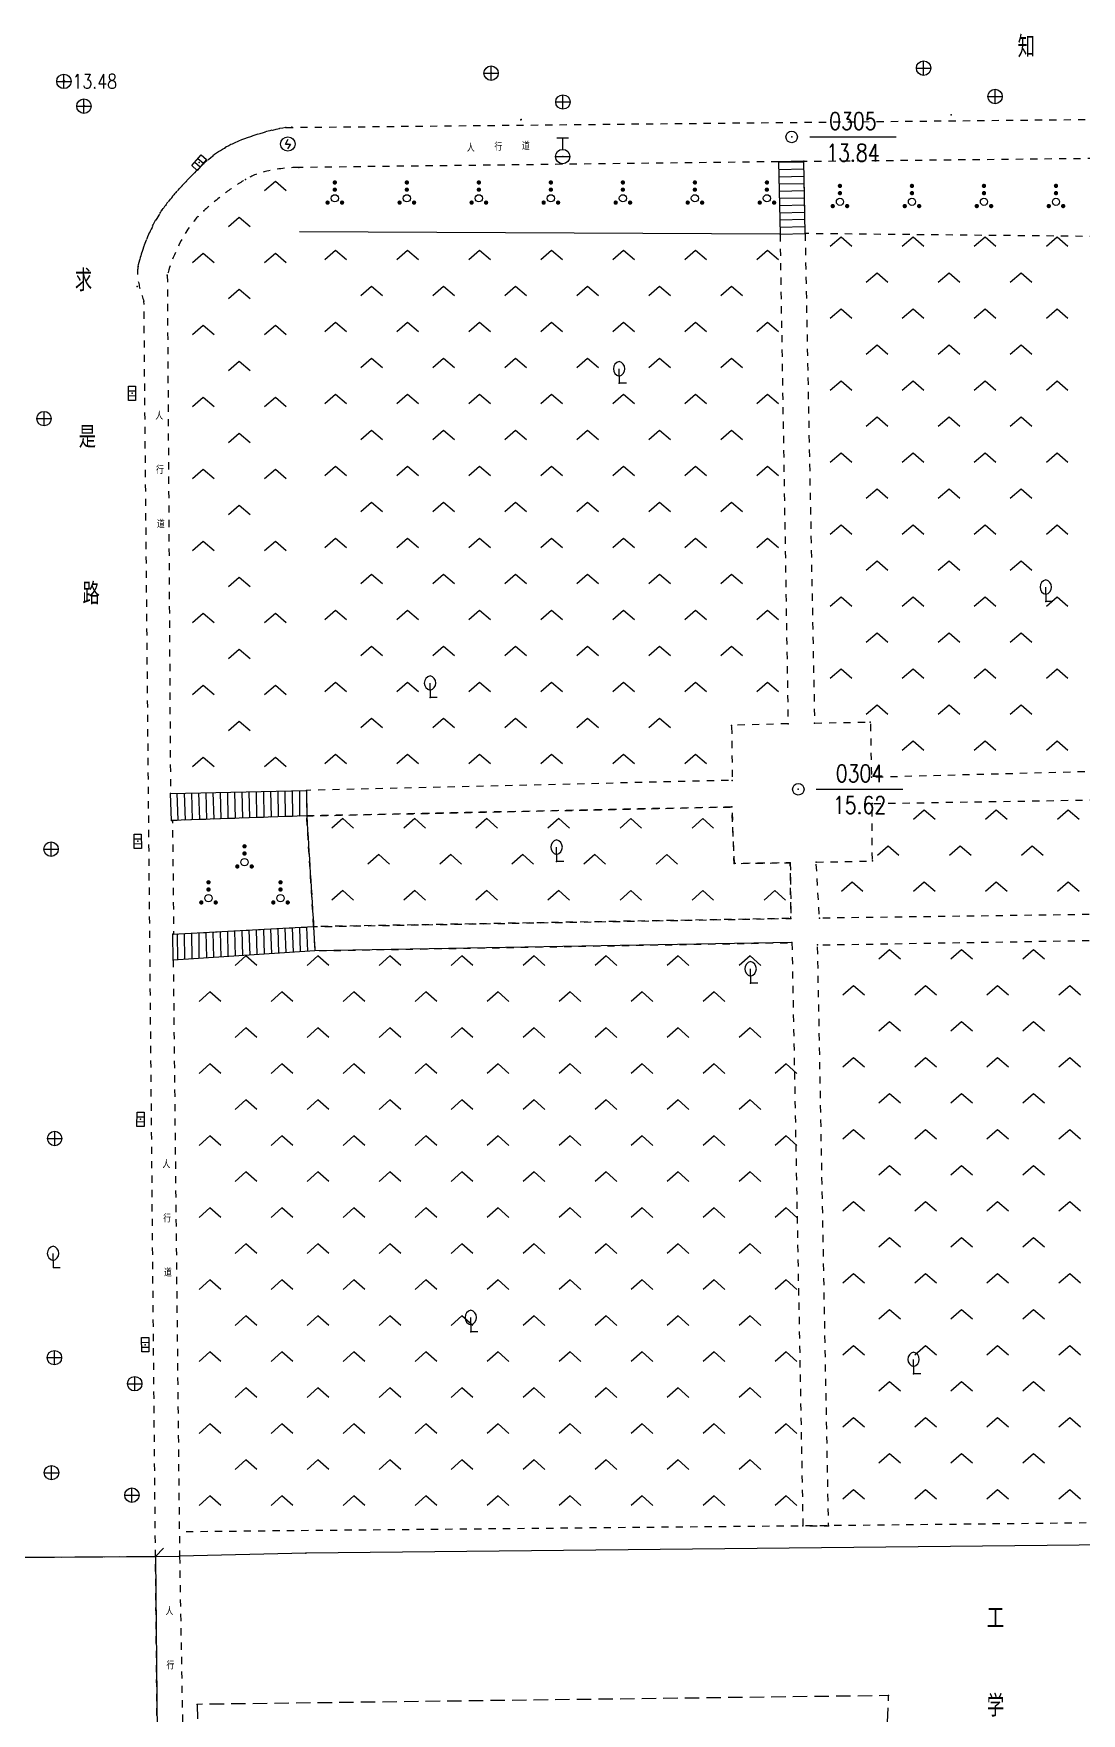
# Model space of a CAD drawing. Extents: x 940 to 2162, y 608 to 1562.
# Drawn here: x 1574.2 to 1646.9, y 1089.5 to 1206.2 of the extents above; entities that cross this region are included whole.
import ezdxf
from ezdxf.enums import TextEntityAlignment as Align

# ---------------------------------------------------------------- set-up
doc = ezdxf.new("R2010")
doc.units = 0
doc.header["$LTSCALE"] = 0.5
doc.header["$PDSIZE"] = 0.2
doc.linetypes.add('X5', pattern=[3, 2, -1])
doc.linetypes.add('X6', pattern=[2, 1, -1])
doc.layers.get('0').update_dxf_attribs({"linetype": 'CONTINUOUS'})
doc.layers.add('ASSIST', color=7, linetype='CONTINUOUS', plot=False)
for name, color, linetype in [('DLSS', 4, 'CONTINUOUS'), ('GCD', 1, 'CONTINUOUS'), ('GXYZ', 2, 'CONTINUOUS'), ('JMD', 6, 'CONTINUOUS'), ('KZD', 1, 'CONTINUOUS'), ('ZBTZ', 3, 'CONTINUOUS'), ('ZDH', 1, 'CONTINUOUS')]:
    doc.layers.add(name, color=color, linetype=linetype)
doc.styles.add('HZ', font='rs.shx', dxfattribs={"width": 0.8, "bigfont": 'hztxt.shx'})

# ---------------------------------------------------------------- blocks, each defined once
blk = doc.blocks.new('gc041')
for p, q in [((-1, 0.5), (1, 0.5)), ((-1, -0.5), (-1, 0.5)), ((-0.33, 0.5), (-0.33, -0.5)), ((0.33, 0.5), (0.33, -0.5)), ((1, 0.5), (1, -0.5)), ((1, -0.5), (-1, -0.5))]:
    blk.add_line(p, q)
blk = doc.blocks.new('gc050')
for p, q in [((-0.35, 0), (0.05, 0.69)), ((-0.35, 0), (0.35, 0)), ((0.35, 0), (-0.06, -0.69))]:
    blk.add_line(p, q)
blk.add_circle((0, 0), 1)
blk = doc.blocks.new('gc043')
for p, q in [((-1, 0), (1, 0)), ((0, -1), (0, 1))]:
    blk.add_line(p, q)
blk.add_circle((0, 0), 1)
blk = doc.blocks.new('gc133')
for p, q in [((-0.8, 2.6), (0.8, 2.6)), ((0, 1), (0, 2.6)), ((-1, 0), (1, 0))]:
    blk.add_line(p, q)
blk.add_circle((0, 0), 1)
blk = doc.blocks.new('gc143')
for p, q in [((0, 1), (0, 2)), ((0, 1), (0, 0)), ((1, 0), (0, 0))]:
    blk.add_line(p, q)
for centre, start, end in [((0.225, 2), 102.68038, 257.31962), ((-0.225, 2), 282.68038, 77.31962)]:
    blk.add_arc(centre, 1.025, start, end)
blk = doc.blocks.new('gc211')
for p, q in [((0, 0), (-1.5, -1.32)), ((1.5, -1.32), (0, 0))]:
    blk.add_line(p, q)
blk = doc.blocks.new('gc160')
at = {"const_width": 0.3}
for points in [[(-0.15, 2.2, 1), (0.15, 2.2, 1)], [(-0.15, 1.2, 1), (0.15, 1.2, 1)], [(-1.15, -0.6, 1), (-0.85, -0.6, 1)], [(0.85, -0.6, 1), (1.15, -0.6, 1)]]:
    blk.add_lwpolyline(points, format="xyb", close=True, dxfattribs=at)
blk.add_circle((0, 0), 0.5)
blk = doc.blocks.new('gc117')
blk.add_circle((0, 0), 0.8)
blk.add_point((0, 0))
blk = doc.blocks.new('GC200')
at = {"linetype": 'Continuous', "const_width": 0.2, "flags": 128}
blk.add_lwpolyline([(-0.1, 0, 1), (0.1, 0, 1)], format="xyb", close=True, dxfattribs=at)

msp = doc.modelspace()

# ---------------------------------------------------------------- linework, layer by layer
at = {"linetype": 'Continuous'}
msp.add_line((1626.83, 1143.03, 15.68), (1593.7, 1142.46, 15.68), dxfattribs=at)
at = {"layer": 'ASSIST', "linetype": 'Continuous', "flags": 128}
for points in [[(1625.89, 1197.26), (1626, 1192.22), (1627.74, 1192.27), (1627.66, 1197.29)], [(1583.68, 1153.38), (1593.12, 1153.6), (1593.14, 1151.83), (1583.75, 1151.51)], [(1583.85, 1143.61), (1593.62, 1144.14), (1593.7, 1142.46), (1583.87, 1141.82)], [(1571.63, 1100.33), (1582.64, 1100.41), (1582.98, 1063.44), (1571.98, 1063.31)]]:
    msp.add_lwpolyline(points, close=True, dxfattribs=at)
at = {"layer": 'DLSS', "linetype": 'X6'}
for p, q in [((1583.09, 1051.36, 9.79), (1581.84, 1187.58, 12.7)), ((1584.31, 1100.42, 10.29), (1585.02, 1060.29))]:
    msp.add_line(p, q, dxfattribs=at)
at = {"layer": 'DLSS', "linetype": 'X6', "flags": 128}
for points in [[(1591.7, 1199.64), (1694.48, 1200.67)], [(1625.89, 1197.26), (1592.59, 1196.86)], [(1627.74, 1192.27), (1628.4, 1158.28), (1632.27, 1158.35), (1632.35, 1154.53), (1657.99, 1155.2), (1656.87, 1191.98), (1627.74, 1192.27), (1627.66, 1197.29), (1656.72, 1197.6), (1656.87, 1191.98)], [(1626, 1192.22), (1626.56, 1158.23), (1622.64, 1158.12), (1622.68, 1154.3), (1593.12, 1153.6), (1593.14, 1151.83), (1622.65, 1152.45), (1622.82, 1148.53), (1626.71, 1148.57)], [(1583.46, 1189.39), (1583.68, 1153.38)], [(1628.51, 1148.62), (1632.41, 1148.7), (1632.4, 1152.69), (1658.04, 1153.11), (1658.16, 1149.18), (1654.32, 1149), (1654.23, 1145.07), (1628.74, 1144.73), (1628.51, 1148.62)], [(1593.14, 1151.83), (1593.62, 1144.14)], [(1626.71, 1148.57), (1626.76, 1144.71), (1593.62, 1144.14)], [(1593.62, 1144.14), (1593.7, 1142.46), (1626.83, 1143.03)], [(1626.83, 1143.03), (1627.59, 1102.52), (1629.37, 1102.54), (1628.61, 1142.87), (1654.25, 1143.29), (1654.49, 1139.43), (1658.43, 1139.28)], [(1583.87, 1141.82), (1584.31, 1100.42)], [(1653.26, 1102.79), (1627.59, 1102.52), (1584.29, 1102.11)]]:
    msp.add_lwpolyline(points, dxfattribs=at)
for points in [[(1591.7, 1199.64, 0.063402), (1588.18, 1198.59, 0.08788), (1585.97, 1197.11, 0.018855), (1584.03, 1195.1, 0.035252), (1583.11, 1193.91, 0.046153), (1582.04, 1191.93, 0.051007), (1581.43, 1189.98, 0.092437), (1581.42, 1189.1, 0.051454), (1581.84, 1187.58)], [(1581.43, 1189.98, -0.040619), (1582.23, 1192.37, -0.057688), (1583.11, 1193.91, -0.023738), (1584.31, 1195.39, -0.018855), (1585.97, 1197.11, -0.08788), (1588.18, 1198.59, -0.063402), (1591.7, 1199.64)], [(1592.59, 1196.86, 0.054142), (1590.37, 1196.61, 0.077076), (1588.9, 1196.03, 0.029153), (1587.57, 1195.15, 0.022923), (1585.99, 1193.85, 0.079967), (1584.6, 1192.11, 0.060308), (1583.46, 1189.39)]]:
    msp.add_lwpolyline(points, format="xyb", dxfattribs=at)
for points in [[(1593.14, 1151.83), (1583.82, 1151.51), (1583.9, 1143.62), (1593.62, 1144.14)], [(1622.65, 1152.45), (1593.14, 1151.83), (1593.62, 1144.14), (1626.76, 1144.71), (1626.71, 1148.57), (1622.82, 1148.53)]]:
    msp.add_lwpolyline(points, close=True, dxfattribs=at)
at = {"layer": 'JMD', "linetype": 'Continuous'}
for p, q in [((1625.89, 1197.26), (1626, 1192.22)), ((1625.89, 1197.22), (1627.66, 1197.26)), ((1627.74, 1192.27), (1627.66, 1197.29)), ((1625.9, 1196.72), (1627.67, 1196.76)), ((1625.91, 1196.22), (1627.67, 1196.26)), ((1625.92, 1195.72), (1627.68, 1195.76)), ((1625.94, 1195.22), (1627.69, 1195.26)), ((1625.95, 1194.72), (1627.7, 1194.76)), ((1625.96, 1194.22), (1627.7, 1194.26)), ((1625.97, 1193.72), (1627.71, 1193.76)), ((1625.98, 1193.22), (1627.72, 1193.27)), ((1625.99, 1192.72), (1627.73, 1192.77)), ((1626, 1192.22), (1627.74, 1192.27)), ((1583.68, 1153.38), (1593.12, 1153.6)), ((1584.13, 1153.4), (1584.2, 1151.53)), ((1584.63, 1153.41), (1584.69, 1151.54)), ((1585.13, 1153.42), (1585.19, 1151.56)), ((1585.63, 1153.43), (1585.69, 1151.58)), ((1586.13, 1153.44), (1586.18, 1151.59)), ((1586.63, 1153.45), (1586.68, 1151.61)), ((1587.13, 1153.46), (1587.18, 1151.63)), ((1587.63, 1153.47), (1587.67, 1151.64)), ((1588.13, 1153.49), (1588.17, 1151.66)), ((1588.63, 1153.5), (1588.67, 1151.68)), ((1589.13, 1153.51), (1589.17, 1151.69)), ((1589.63, 1153.52), (1589.66, 1151.71)), ((1590.13, 1153.53), (1590.16, 1151.73)), ((1590.63, 1153.54), (1590.66, 1151.74)), ((1591.13, 1153.55), (1591.15, 1151.76)), ((1591.63, 1153.57), (1591.65, 1151.78)), ((1592.13, 1153.58), (1592.15, 1151.79)), ((1592.63, 1153.59), (1592.64, 1151.81)), ((1593.12, 1153.6), (1593.14, 1151.83)), ((1593.14, 1151.83), (1583.75, 1151.51)), ((1583.85, 1143.61), (1593.62, 1144.14)), ((1584.14, 1143.63), (1584.16, 1141.84)), ((1584.64, 1143.66), (1584.66, 1141.87)), ((1585.14, 1143.68), (1585.16, 1141.9)), ((1585.64, 1143.71), (1585.66, 1141.94)), ((1586.13, 1143.74), (1586.17, 1141.97)), ((1586.63, 1143.76), (1586.67, 1142)), ((1587.13, 1143.79), (1587.17, 1142.03)), ((1587.63, 1143.82), (1587.67, 1142.07)), ((1588.13, 1143.84), (1588.17, 1142.1)), ((1588.63, 1143.87), (1588.68, 1142.13)), ((1589.13, 1143.9), (1589.18, 1142.16)), ((1589.63, 1143.92), (1589.68, 1142.2)), ((1590.13, 1143.95), (1590.18, 1142.23)), ((1590.63, 1143.98), (1590.69, 1142.26)), ((1591.13, 1144), (1591.19, 1142.3)), ((1591.63, 1144.03), (1591.69, 1142.33)), ((1592.13, 1144.06), (1592.19, 1142.36)), ((1592.63, 1144.08), (1592.69, 1142.39)), ((1593.12, 1144.11), (1593.2, 1142.43)), ((1593.62, 1144.14), (1593.7, 1142.46)), ((1593.7, 1142.46), (1583.87, 1141.82)), ((1582.64, 1100.41), (1583.2, 1100.98))]:
    msp.add_line(p, q, dxfattribs=at)
at = {"layer": 'JMD', "linetype": 'X5'}
msp.add_line((1571.63, 1100.33), (1582.64, 1100.41), dxfattribs=at)
at = {"layer": 'JMD', "linetype": 'Continuous', "flags": 128}
msp.add_lwpolyline([(1653.24, 1101.32), (1649.01, 1101.22), (1593.08, 1100.63), (1584.31, 1100.42)], dxfattribs=at)
at = {"layer": 'JMD', "linetype": 'Continuous', "elevation": 15.59, "flags": 128}
msp.add_lwpolyline([(1709.21, 1064.94), (1702.38, 1064.84), (1570.06, 1063.29), (1569.75, 1100.32), (1584.31, 1100.42)], dxfattribs=at)
at = {"layer": 'JMD', "linetype": 'X5', "elevation": 15.96, "flags": 128}
msp.add_lwpolyline([(1585.54, 1090.13), (1585.58, 1087.85), (1633.43, 1088.02), (1633.54, 1090.74), (1585.54, 1090.13)], dxfattribs=at)
at = {"layer": 'KZD', "linetype": 'Continuous'}
for p, q in [((1628.06, 1198.98), (1634.06, 1198.98)), ((1628.52, 1153.68), (1634.52, 1153.68))]:
    msp.add_line(p, q, dxfattribs=at)
at = {"layer": 'ZBTZ', "linetype": 'Continuous', "flags": 128}
msp.add_lwpolyline([(1626, 1192.22), (1592.64, 1192.4)], dxfattribs=at)
at = {"layer": 'ZDH', "linetype": 'Continuous'}
for p in [(1576.28, 1202.84, 13.48), (1576.28, 1202.84, 13.48), (1576.28, 1202.84, 13.48), (1576.3, 1202.83, 13.47), (1605.94, 1203.41, 13.47), (1605.94, 1203.41, 13.47), (1605.94, 1203.41, 13.47), (1605.97, 1203.42, 13.46), (1635.96, 1203.77, 13.87), (1635.97, 1203.76, 13.87), (1635.97, 1203.76, 13.87), (1635.97, 1203.76, 13.87), (1640.92, 1201.77, 13.94), (1640.93, 1201.79, 13.94), (1640.93, 1201.79, 13.94), (1640.93, 1201.79, 13.94), (1577.67, 1201.12, 13.42), (1577.67, 1201.12, 13.42), (1577.67, 1201.12, 13.42), (1577.69, 1201.14, 13.42), (1610.93, 1201.43, 13.5), (1610.93, 1201.41, 13.51), (1610.93, 1201.41, 13.51), (1610.93, 1201.41, 13.51), (1637.89, 1200.52, 13.85), (1637.89, 1200.51, 13.85), (1637.89, 1200.51, 13.85), (1637.89, 1200.51, 13.85), (1591.7, 1199.64, 13.31), (1592.11, 1199.65, 13.33), (1592.11, 1199.65, 13.33), (1592.11, 1199.65, 13.33), (1608.01, 1200.17, 13.43), (1608.01, 1200.17, 13.43), (1608.01, 1200.17, 13.43), (1608.02, 1200.19, 13.42), (1591.83, 1198.49, 13.45), (1585.67, 1197.2, 13.18), (1585.97, 1197.11, 13.18), (1610.91, 1197.62, 13.62), (1625.89, 1197.26, 13.84), (1627.66, 1197.29, 13.84), (1588.9, 1196.03, 13.33), (1592.59, 1196.86, 13.48), (1583.11, 1193.91, 12.98), (1585.99, 1193.85, 13.21), (1626, 1192.22, 14.82), (1627.74, 1192.27, 14.83), (1581.43, 1189.98, 12.84), (1583.46, 1189.39, 12.95), (1581.37, 1188.6, 12.79), (1581.37, 1188.6, 12.79), (1581.37, 1188.6, 12.79), (1581.84, 1187.58, 12.7), (1614.83, 1181.88, 15.11), (1581.01, 1181.18, 12.53), (1574.9, 1179.42, 12.55), (1644.45, 1166.72, 15.65), (1601.7, 1160.06, 15.38), (1622.64, 1158.12, 15.52), (1626.56, 1158.23, 15.47), (1628.4, 1158.28, 15.53), (1632.27, 1158.35, 15.56), (1622.68, 1154.3, 14.9), (1632.35, 1154.53, 15.62), (1583.68, 1153.38, 11.83), (1593.12, 1153.6, 14.95), (1632.4, 1152.69, 15.62), (1583.75, 1151.51, 11.77), (1593.14, 1151.83, 14.94), (1622.65, 1152.45, 14.94), (1575.39, 1149.52, 11.63), (1581.41, 1150.07, 11.55), (1610.49, 1148.66, 15.54), (1622.82, 1148.53, 15.63), (1626.71, 1148.57, 15.64), (1628.51, 1148.62, 15.66), (1632.41, 1148.7, 15.66), (1626.76, 1144.71, 15.67), (1628.74, 1144.73, 15.69), (1583.85, 1143.61, 11.54), (1593.62, 1144.14, 14.25), (1626.83, 1143.03, 15.68), (1628.61, 1142.87, 15.69), (1583.87, 1141.82, 11.48), (1623.96, 1140.21, 15.56), (1581.6, 1130.76, 10.99), (1575.64, 1129.43, 11.01), (1604.53, 1116, 15.48), (1575.62, 1114.21, 10.52), (1581.93, 1115.11), (1635.27, 1113.09, 15.72), (1581.2, 1112.4, 10.42), (1575.42, 1106.22, 10.31), (1581, 1104.66, 10.24), (1627.59, 1102.52, 15.72), (1629.37, 1102.54, 15.75), (1584.31, 1100.42, 10.29), (1593.08, 1100.63, 15.96), (1633.54, 1090.74, 16), (1585.54, 1090.13, 15.96)]:
    msp.add_point(p, dxfattribs=at)

# ---------------------------------------------------------------- block references
at = {"layer": 'GCD', "linetype": 'Continuous'}
ref = msp.add_blockref('GC200', (1576.28, 1202.84, 13.48), dxfattribs=dict(at, xscale=0.5, yscale=0.5, zscale=0.5))
ref.add_attrib('height', '13.48', dxfattribs={"linetype": 'Continuous', "height": 1, "style": 'HZ', "width": 0.8}).set_placement((1576.88, 1202.84, 13.48), align=Align.MIDDLE_LEFT)
at = {"layer": 'GXYZ', "linetype": 'Continuous', "xscale": 0.5, "yscale": 0.5}
for name, p in [('gc043', (1605.94, 1203.41)), ('gc043', (1635.97, 1203.76)), ('gc043', (1576.28, 1202.84)), ('gc043', (1577.67, 1201.12)), ('gc043', (1610.93, 1201.41)), ('gc043', (1640.93, 1201.79)), ('gc050', (1591.83, 1198.49, 13.45)), ('gc133', (1610.91, 1197.62, 13.62)), ('gc043', (1574.9, 1179.42, 12.55)), ('gc043', (1575.39, 1149.52, 11.63)), ('gc043', (1575.64, 1129.43, 11.01)), ('gc043', (1575.62, 1114.21, 10.52)), ('gc043', (1581.2, 1112.4, 10.42)), ('gc043', (1575.42, 1106.22, 10.31)), ('gc043', (1581, 1104.66, 10.24))]:
    msp.add_blockref(name, p, dxfattribs=at)
at = {"layer": 'GXYZ', "linetype": 'Continuous', "yscale": 0.5, "zscale": 0.5}
for p, xscale, rotation in [((1585.67, 1197.2, 12.84), 0.5, 48.79912597398728), ((1581.01, 1181.18, 12.53), 0.5, 89.85296720625352), ((1581.41, 1150.07, 11.55), 0.4999999999999999, 90.92126788070111), ((1581.6, 1130.76, 10.99), 0.4999999999999999, 89.28679606934013), ((1581.93, 1115.11), 0.5, 90.44802753508037)]:
    msp.add_blockref('gc041', p, dxfattribs=dict(at, xscale=xscale, rotation=rotation))
at = {"layer": 'KZD', "linetype": 'Continuous', "xscale": 0.5, "yscale": 0.5}
for p in [(1626.81, 1198.98, 13.84), (1627.27, 1153.68, 15.62)]:
    msp.add_blockref('gc117', p, dxfattribs=at)
at = {"layer": 'ZBTZ', "linetype": 'Continuous', "xscale": 0.5, "yscale": 0.5}
for name, p in [('gc211', (1590.96, 1195.89)), ('gc160', (1595.09, 1194.72)), ('gc160', (1600.09, 1194.72)), ('gc160', (1605.09, 1194.72)), ('gc160', (1610.09, 1194.72)), ('gc160', (1615.09, 1194.72)), ('gc160', (1620.09, 1194.72)), ('gc160', (1625.09, 1194.72)), ('gc160', (1630.16, 1194.48)), ('gc160', (1635.16, 1194.48)), ('gc160', (1640.16, 1194.48)), ('gc160', (1645.16, 1194.48)), ('gc211', (1588.46, 1193.39)), ('gc211', (1595.14, 1191.1)), ('gc211', (1600.14, 1191.1)), ('gc211', (1605.14, 1191.1)), ('gc211', (1610.14, 1191.1)), ('gc211', (1615.14, 1191.1)), ('gc211', (1620.14, 1191.1)), ('gc211', (1625.14, 1191.1)), ('gc211', (1630.24, 1192.03)), ('gc211', (1635.24, 1192.03)), ('gc211', (1640.24, 1192.03)), ('gc211', (1645.24, 1192.03)), ('gc211', (1585.96, 1190.89)), ('gc211', (1590.96, 1190.89)), ('gc211', (1632.74, 1189.53)), ('gc211', (1637.74, 1189.53)), ('gc211', (1642.74, 1189.53)), ('gc211', (1588.46, 1188.39)), ('gc211', (1597.64, 1188.6)), ('gc211', (1602.64, 1188.6)), ('gc211', (1607.64, 1188.6)), ('gc211', (1612.64, 1188.6)), ('gc211', (1617.64, 1188.6)), ('gc211', (1622.64, 1188.6)), ('gc211', (1630.24, 1187.03)), ('gc211', (1635.24, 1187.03)), ('gc211', (1640.24, 1187.03)), ('gc211', (1645.24, 1187.03)), ('gc211', (1585.96, 1185.89)), ('gc211', (1590.96, 1185.89)), ('gc211', (1595.14, 1186.1)), ('gc211', (1600.14, 1186.1)), ('gc211', (1605.14, 1186.1)), ('gc211', (1610.14, 1186.1)), ('gc211', (1615.14, 1186.1)), ('gc211', (1620.14, 1186.1)), ('gc211', (1625.14, 1186.1)), ('gc211', (1632.74, 1184.53)), ('gc211', (1637.74, 1184.53)), ('gc211', (1642.74, 1184.53)), ('gc211', (1588.46, 1183.39)), ('gc211', (1597.64, 1183.6)), ('gc211', (1602.64, 1183.6)), ('gc211', (1607.64, 1183.6)), ('gc211', (1612.64, 1183.6)), ('gc143', (1614.83, 1181.88, 15.11)), ('gc211', (1617.64, 1183.6)), ('gc211', (1622.64, 1183.6)), ('gc211', (1630.24, 1182.03)), ('gc211', (1635.24, 1182.03)), ('gc211', (1640.24, 1182.03)), ('gc211', (1645.24, 1182.03)), ('gc211', (1585.96, 1180.89)), ('gc211', (1590.96, 1180.89)), ('gc211', (1595.14, 1181.1)), ('gc211', (1600.14, 1181.1)), ('gc211', (1605.14, 1181.1)), ('gc211', (1610.14, 1181.1)), ('gc211', (1615.14, 1181.1)), ('gc211', (1620.14, 1181.1)), ('gc211', (1625.14, 1181.1)), ('gc211', (1632.74, 1179.53)), ('gc211', (1637.74, 1179.53)), ('gc211', (1642.74, 1179.53)), ('gc211', (1588.46, 1178.39)), ('gc211', (1597.64, 1178.6)), ('gc211', (1602.64, 1178.6)), ('gc211', (1607.64, 1178.6)), ('gc211', (1612.64, 1178.6)), ('gc211', (1617.64, 1178.6)), ('gc211', (1622.64, 1178.6)), ('gc211', (1585.96, 1175.89)), ('gc211', (1590.96, 1175.89)), ('gc211', (1595.14, 1176.1)), ('gc211', (1600.14, 1176.1)), ('gc211', (1605.14, 1176.1)), ('gc211', (1610.14, 1176.1)), ('gc211', (1615.14, 1176.1)), ('gc211', (1620.14, 1176.1)), ('gc211', (1625.14, 1176.1)), ('gc211', (1630.24, 1177.03)), ('gc211', (1635.24, 1177.03)), ('gc211', (1640.24, 1177.03)), ('gc211', (1645.24, 1177.03)), ('gc211', (1597.64, 1173.6)), ('gc211', (1602.64, 1173.6)), ('gc211', (1607.64, 1173.6)), ('gc211', (1612.64, 1173.6)), ('gc211', (1617.64, 1173.6)), ('gc211', (1622.64, 1173.6)), ('gc211', (1632.74, 1174.53)), ('gc211', (1637.74, 1174.53)), ('gc211', (1642.74, 1174.53)), ('gc211', (1588.46, 1173.39)), ('gc211', (1630.24, 1172.03)), ('gc211', (1635.24, 1172.03)), ('gc211', (1640.24, 1172.03)), ('gc211', (1645.24, 1172.03)), ('gc211', (1585.96, 1170.89)), ('gc211', (1590.96, 1170.89)), ('gc211', (1595.14, 1171.1)), ('gc211', (1600.14, 1171.1)), ('gc211', (1605.14, 1171.1)), ('gc211', (1610.14, 1171.1)), ('gc211', (1615.14, 1171.1)), ('gc211', (1620.14, 1171.1)), ('gc211', (1625.14, 1171.1)), ('gc211', (1632.74, 1169.53)), ('gc211', (1637.74, 1169.53)), ('gc211', (1642.74, 1169.53)), ('gc211', (1588.46, 1168.39)), ('gc211', (1597.64, 1168.6)), ('gc211', (1602.64, 1168.6)), ('gc211', (1607.64, 1168.6)), ('gc211', (1612.64, 1168.6)), ('gc211', (1617.64, 1168.6)), ('gc211', (1622.64, 1168.6)), ('gc143', (1644.45, 1166.72, 15.65)), ('gc211', (1630.24, 1167.03)), ('gc211', (1635.24, 1167.03)), ('gc211', (1640.24, 1167.03)), ('gc211', (1645.24, 1167.03)), ('gc211', (1585.96, 1165.89)), ('gc211', (1590.96, 1165.89)), ('gc211', (1595.14, 1166.1)), ('gc211', (1600.14, 1166.1)), ('gc211', (1605.14, 1166.1)), ('gc211', (1610.14, 1166.1)), ('gc211', (1615.14, 1166.1)), ('gc211', (1620.14, 1166.1)), ('gc211', (1625.14, 1166.1)), ('gc211', (1632.74, 1164.53)), ('gc211', (1637.74, 1164.53)), ('gc211', (1642.74, 1164.53)), ('gc211', (1588.46, 1163.39)), ('gc211', (1597.64, 1163.6)), ('gc211', (1602.64, 1163.6)), ('gc211', (1607.64, 1163.6)), ('gc211', (1612.64, 1163.6)), ('gc211', (1617.64, 1163.6)), ('gc211', (1622.64, 1163.6)), ('gc211', (1630.24, 1162.03)), ('gc211', (1635.24, 1162.03)), ('gc211', (1640.24, 1162.03)), ('gc211', (1645.24, 1162.03)), ('gc211', (1585.96, 1160.89)), ('gc211', (1590.96, 1160.89)), ('gc211', (1595.14, 1161.1)), ('gc211', (1600.14, 1161.1)), ('gc143', (1601.7, 1160.06, 15.38)), ('gc211', (1605.14, 1161.1)), ('gc211', (1610.14, 1161.1)), ('gc211', (1615.14, 1161.1)), ('gc211', (1620.14, 1161.1)), ('gc211', (1625.14, 1161.1)), ('gc211', (1588.46, 1158.39)), ('gc211', (1597.64, 1158.6)), ('gc211', (1602.64, 1158.6)), ('gc211', (1607.64, 1158.6)), ('gc211', (1612.64, 1158.6)), ('gc211', (1617.64, 1158.6)), ('gc211', (1632.74, 1159.53)), ('gc211', (1637.74, 1159.53)), ('gc211', (1642.74, 1159.53)), ('gc211', (1595.14, 1156.1)), ('gc211', (1600.14, 1156.1)), ('gc211', (1605.14, 1156.1)), ('gc211', (1610.14, 1156.1)), ('gc211', (1615.14, 1156.1)), ('gc211', (1620.14, 1156.1)), ('gc211', (1635.24, 1157.03)), ('gc211', (1640.24, 1157.03)), ('gc211', (1645.24, 1157.03)), ('gc211', (1585.96, 1155.89)), ('gc211', (1590.96, 1155.89)), ('gc211', (1595.64, 1151.64)), ('gc211', (1600.64, 1151.64)), ('gc211', (1605.64, 1151.64)), ('gc211', (1610.64, 1151.64)), ('gc211', (1615.64, 1151.64)), ('gc211', (1620.64, 1151.64)), ('gc211', (1636.01, 1152.23)), ('gc211', (1641.01, 1152.23)), ('gc211', (1646.01, 1152.23)), ('gc160', (1588.82, 1148.62)), ('gc211', (1598.14, 1149.14)), ('gc211', (1603.14, 1149.14)), ('gc211', (1608.14, 1149.14)), ('gc143', (1610.49, 1148.66, 15.54)), ('gc211', (1613.14, 1149.14)), ('gc211', (1618.14, 1149.14)), ('gc211', (1633.51, 1149.73)), ('gc211', (1638.51, 1149.73)), ('gc211', (1643.51, 1149.73)), ('gc160', (1586.32, 1146.12)), ('gc160', (1591.32, 1146.12)), ('gc211', (1631.01, 1147.23)), ('gc211', (1636.01, 1147.23)), ('gc211', (1641.01, 1147.23)), ('gc211', (1646.01, 1147.23)), ('gc211', (1595.64, 1146.64)), ('gc211', (1600.64, 1146.64)), ('gc211', (1605.64, 1146.64)), ('gc211', (1610.64, 1146.64)), ('gc211', (1615.64, 1146.64)), ('gc211', (1620.64, 1146.64)), ('gc211', (1625.64, 1146.64)), ('gc211', (1588.92, 1142.11)), ('gc211', (1593.92, 1142.11)), ('gc211', (1598.92, 1142.11)), ('gc211', (1603.92, 1142.11)), ('gc211', (1608.92, 1142.11)), ('gc211', (1613.92, 1142.11)), ('gc211', (1618.92, 1142.11)), ('gc211', (1623.92, 1142.11)), ('gc211', (1633.61, 1142.54)), ('gc211', (1638.61, 1142.54)), ('gc211', (1643.61, 1142.54)), ('gc143', (1623.96, 1140.21, 15.56)), ('gc211', (1631.11, 1140.04)), ('gc211', (1636.11, 1140.04)), ('gc211', (1641.11, 1140.04)), ('gc211', (1646.11, 1140.04)), ('gc211', (1586.42, 1139.61)), ('gc211', (1591.42, 1139.61)), ('gc211', (1596.42, 1139.61)), ('gc211', (1601.42, 1139.61)), ('gc211', (1606.42, 1139.61)), ('gc211', (1611.42, 1139.61)), ('gc211', (1616.42, 1139.61)), ('gc211', (1621.42, 1139.61)), ('gc211', (1633.61, 1137.54)), ('gc211', (1638.61, 1137.54)), ('gc211', (1643.61, 1137.54)), ('gc211', (1588.92, 1137.11)), ('gc211', (1593.92, 1137.11)), ('gc211', (1598.92, 1137.11)), ('gc211', (1603.92, 1137.11)), ('gc211', (1608.92, 1137.11)), ('gc211', (1613.92, 1137.11)), ('gc211', (1618.92, 1137.11)), ('gc211', (1623.92, 1137.11)), ('gc211', (1586.42, 1134.61)), ('gc211', (1591.42, 1134.61)), ('gc211', (1596.42, 1134.61)), ('gc211', (1601.42, 1134.61)), ('gc211', (1606.42, 1134.61)), ('gc211', (1611.42, 1134.61)), ('gc211', (1616.42, 1134.61)), ('gc211', (1621.42, 1134.61)), ('gc211', (1626.42, 1134.61)), ('gc211', (1631.11, 1135.04)), ('gc211', (1636.11, 1135.04)), ('gc211', (1641.11, 1135.04)), ('gc211', (1646.11, 1135.04)), ('gc211', (1588.92, 1132.11)), ('gc211', (1593.92, 1132.11)), ('gc211', (1598.92, 1132.11)), ('gc211', (1603.92, 1132.11)), ('gc211', (1608.92, 1132.11)), ('gc211', (1613.92, 1132.11)), ('gc211', (1618.92, 1132.11)), ('gc211', (1623.92, 1132.11)), ('gc211', (1633.61, 1132.54)), ('gc211', (1638.61, 1132.54)), ('gc211', (1643.61, 1132.54)), ('gc211', (1586.42, 1129.61)), ('gc211', (1591.42, 1129.61)), ('gc211', (1596.42, 1129.61)), ('gc211', (1601.42, 1129.61)), ('gc211', (1606.42, 1129.61)), ('gc211', (1611.42, 1129.61)), ('gc211', (1616.42, 1129.61)), ('gc211', (1621.42, 1129.61)), ('gc211', (1626.42, 1129.61)), ('gc211', (1631.11, 1130.04)), ('gc211', (1636.11, 1130.04)), ('gc211', (1641.11, 1130.04)), ('gc211', (1646.11, 1130.04)), ('gc211', (1588.92, 1127.11)), ('gc211', (1593.92, 1127.11)), ('gc211', (1598.92, 1127.11)), ('gc211', (1603.92, 1127.11)), ('gc211', (1608.92, 1127.11)), ('gc211', (1613.92, 1127.11)), ('gc211', (1618.92, 1127.11)), ('gc211', (1623.92, 1127.11)), ('gc211', (1633.61, 1127.54)), ('gc211', (1638.61, 1127.54)), ('gc211', (1643.61, 1127.54)), ('gc211', (1586.42, 1124.61)), ('gc211', (1591.42, 1124.61)), ('gc211', (1596.42, 1124.61)), ('gc211', (1601.42, 1124.61)), ('gc211', (1606.42, 1124.61)), ('gc211', (1611.42, 1124.61)), ('gc211', (1616.42, 1124.61)), ('gc211', (1621.42, 1124.61)), ('gc211', (1626.42, 1124.61)), ('gc211', (1631.11, 1125.04)), ('gc211', (1636.11, 1125.04)), ('gc211', (1641.11, 1125.04)), ('gc211', (1646.11, 1125.04)), ('gc211', (1633.61, 1122.54)), ('gc211', (1638.61, 1122.54)), ('gc211', (1643.61, 1122.54)), ('gc143', (1575.53, 1120.45)), ('gc211', (1588.92, 1122.11)), ('gc211', (1593.92, 1122.11)), ('gc211', (1598.92, 1122.11)), ('gc211', (1603.92, 1122.11)), ('gc211', (1608.92, 1122.11)), ('gc211', (1613.92, 1122.11)), ('gc211', (1618.92, 1122.11)), ('gc211', (1623.92, 1122.11)), ('gc211', (1631.11, 1120.04)), ('gc211', (1636.11, 1120.04)), ('gc211', (1641.11, 1120.04)), ('gc211', (1646.11, 1120.04)), ('gc211', (1586.42, 1119.61)), ('gc211', (1591.42, 1119.61)), ('gc211', (1596.42, 1119.61)), ('gc211', (1601.42, 1119.61)), ('gc211', (1606.42, 1119.61)), ('gc211', (1611.42, 1119.61)), ('gc211', (1616.42, 1119.61)), ('gc211', (1621.42, 1119.61)), ('gc211', (1626.42, 1119.61)), ('gc211', (1588.92, 1117.11)), ('gc211', (1593.92, 1117.11)), ('gc211', (1598.92, 1117.11)), ('gc211', (1603.92, 1117.11)), ('gc143', (1604.53, 1116, 15.48)), ('gc211', (1608.92, 1117.11)), ('gc211', (1613.92, 1117.11)), ('gc211', (1618.92, 1117.11)), ('gc211', (1623.92, 1117.11)), ('gc211', (1633.61, 1117.54)), ('gc211', (1638.61, 1117.54)), ('gc211', (1643.61, 1117.54)), ('gc211', (1586.42, 1114.61)), ('gc211', (1591.42, 1114.61)), ('gc211', (1596.42, 1114.61)), ('gc211', (1601.42, 1114.61)), ('gc211', (1606.42, 1114.61)), ('gc211', (1611.42, 1114.61)), ('gc211', (1616.42, 1114.61)), ('gc211', (1621.42, 1114.61)), ('gc211', (1626.42, 1114.61)), ('gc211', (1631.11, 1115.04)), ('gc143', (1635.27, 1113.09, 15.72)), ('gc211', (1636.11, 1115.04)), ('gc211', (1641.11, 1115.04)), ('gc211', (1646.11, 1115.04)), ('gc211', (1588.92, 1112.11)), ('gc211', (1593.92, 1112.11)), ('gc211', (1598.92, 1112.11)), ('gc211', (1603.92, 1112.11)), ('gc211', (1608.92, 1112.11)), ('gc211', (1613.92, 1112.11)), ('gc211', (1618.92, 1112.11)), ('gc211', (1623.92, 1112.11)), ('gc211', (1633.61, 1112.54)), ('gc211', (1638.61, 1112.54)), ('gc211', (1643.61, 1112.54)), ('gc211', (1586.42, 1109.61)), ('gc211', (1591.42, 1109.61)), ('gc211', (1596.42, 1109.61)), ('gc211', (1601.42, 1109.61)), ('gc211', (1606.42, 1109.61)), ('gc211', (1611.42, 1109.61)), ('gc211', (1616.42, 1109.61)), ('gc211', (1621.42, 1109.61)), ('gc211', (1626.42, 1109.61)), ('gc211', (1631.11, 1110.04)), ('gc211', (1636.11, 1110.04)), ('gc211', (1641.11, 1110.04)), ('gc211', (1646.11, 1110.04)), ('gc211', (1588.92, 1107.11)), ('gc211', (1593.92, 1107.11)), ('gc211', (1598.92, 1107.11)), ('gc211', (1603.92, 1107.11)), ('gc211', (1608.92, 1107.11)), ('gc211', (1613.92, 1107.11)), ('gc211', (1618.92, 1107.11)), ('gc211', (1623.92, 1107.11)), ('gc211', (1633.61, 1107.54)), ('gc211', (1638.61, 1107.54)), ('gc211', (1643.61, 1107.54)), ('gc211', (1631.11, 1105.04)), ('gc211', (1636.11, 1105.04)), ('gc211', (1641.11, 1105.04)), ('gc211', (1646.11, 1105.04)), ('gc211', (1586.42, 1104.61)), ('gc211', (1591.42, 1104.61)), ('gc211', (1596.42, 1104.61)), ('gc211', (1601.42, 1104.61)), ('gc211', (1606.42, 1104.61)), ('gc211', (1611.42, 1104.61)), ('gc211', (1616.42, 1104.61)), ('gc211', (1621.42, 1104.61)), ('gc211', (1626.42, 1104.61))]:
    msp.add_blockref(name, p, dxfattribs=at)

# ---------------------------------------------------------------- texts
at = {"layer": 'DLSS', "linetype": 'Continuous', "style": 'HZ', "width": 0.8}
for s, height, p in [('知', 1.5, (1642.5, 1204.5)), ('人', 0.5, (1604.26, 1197.96)), ('行', 0.5, (1606.17, 1198.03)), ('道', 0.5, (1608.08, 1198.09)), ('求', 1.5, (1577.04, 1188.27)), ('人', 0.5, (1582.63, 1179.35)), ('是', 1.5, (1577.31, 1177.39)), ('行', 0.5, (1582.68, 1175.59)), ('道', 0.5, (1582.74, 1171.83)), ('路', 1.5, (1577.57, 1166.51)), ('人', 0.5, (1583.12, 1127.37)), ('行', 0.5, (1583.18, 1123.61)), ('道', 0.5, (1583.23, 1119.85)), ('人', 0.5, (1583.34, 1096.33, 10.68)), ('行', 0.5, (1583.4, 1092.57, 10.68))]:
    msp.add_text(s, height=height, dxfattribs=at).set_placement(p)
at = {"layer": 'JMD', "linetype": 'Continuous', "style": 'HZ', "width": 0.8}
for s, p in [('工', (1640.36, 1095.36)), ('学', (1640.36, 1089.28))]:
    msp.add_text(s, height=1.5, dxfattribs=at).set_placement(p)
at = {"layer": 'KZD', "linetype": 'Continuous', "style": 'HZ', "width": 0.8}
for s, p in [('0305', (1631.06, 1200.08)), ('13.84', (1631.06, 1197.88)), ('0304', (1631.52, 1154.78)), ('15.62', (1631.52, 1152.58))]:
    msp.add_text(s, height=1.2, dxfattribs=at).set_placement(p, align=Align.MIDDLE)

doc.saveas('drawing.dxf')
